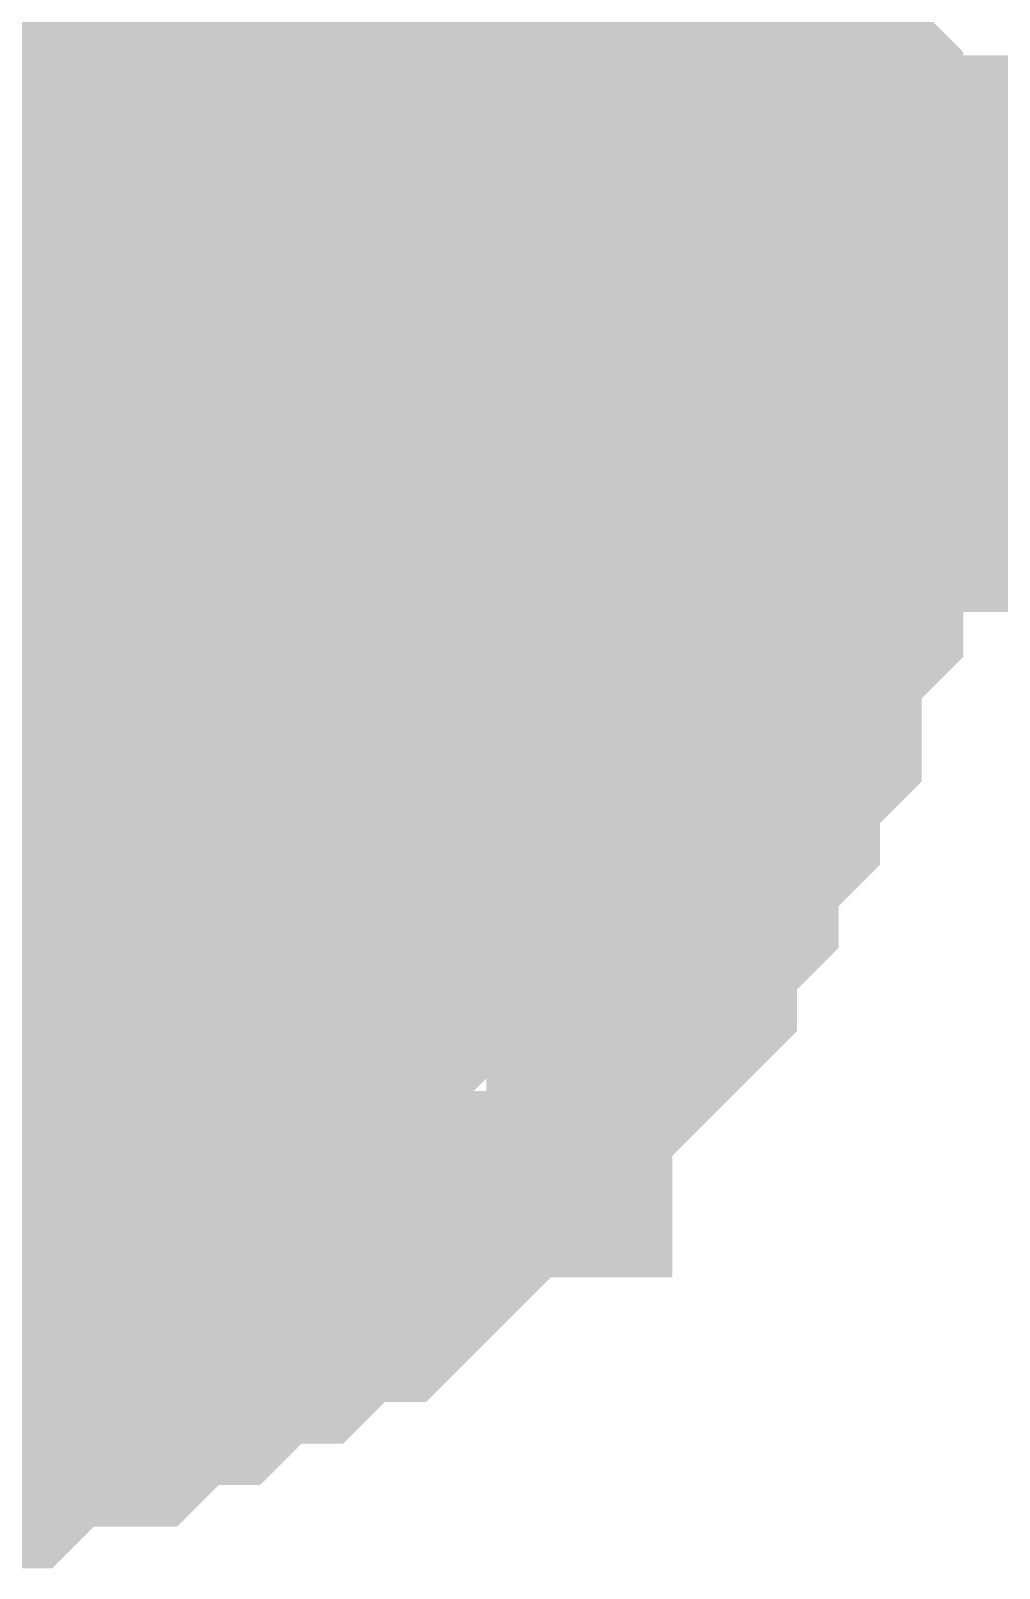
# Model space of a CAD drawing. Header units: inches. Extents: x 0 to 594, y 0 to 420.
# Drawn here: x 470.166 to 470.688, y 201.832 to 202.66 of the extents above; entities that cross this region are included whole.
import ezdxf

# ---------------------------------------------------------------- set-up
doc = ezdxf.new("R2010")
doc.units = ezdxf.units.IN
doc.layers.add('Sheet', color=255, linetype='Continuous')

msp = doc.modelspace()

# ---------------------------------------------------------------- linework, layer by layer
at = {"layer": 'Sheet'}
msp.add_lwpolyline([(469.74602, 202.50001, 0.508, 0.508, 1), (470.25402, 202.50001, 0.508, 0.508, 1)], format="xyseb", close=True, dxfattribs=at)
for points in [[(470.40679, 202.81037, 0.29972, 0.29972, 0), (470.42919, 202.78797, 0.29972, 0.29972, 0), (470.42919, 202.76557, 0.29972, 0.29972, 0), (470.45158, 202.74317, 0.29972, 0.29972, 0), (470.45158, 202.72078, 0.29972, 0.29972, 0), (470.47398, 202.69838, 0.29972, 0.29972, 0), (470.47398, 202.69838, 0.29972, 0.29972, 0), (470.49638, 202.67598, 0.29972, 0.29972, 0), (470.49638, 202.63119, 0.29972, 0.29972, 0), (470.49638, 202.60879, 0.29972, 0.29972, 0), (470.51878, 202.58639, 0.29972, 0.29972, 0), (470.51878, 202.56399, 0.29972, 0.29972, 0), (470.51878, 202.5416, 0.29972, 0.29972, 0), (470.51878, 202.5192, 0.29972, 0.29972, 0), (470.51878, 202.4968, 0.29972, 0.29972, 0)], [(470.40679, 202.81037, 0.29972, 0.29972, 0), (470.42919, 202.78797, 0.29972, 0.29972, 0), (470.42919, 202.76557, 0.29972, 0.29972, 0), (470.45158, 202.74317, 0.29972, 0.29972, 0), (470.45158, 202.72078, 0.29972, 0.29972, 0), (470.47398, 202.69838, 0.29972, 0.29972, 0), (470.47398, 202.69838, 0.29972, 0.29972, 0), (470.49638, 202.67598, 0.29972, 0.29972, 0), (470.49638, 202.63119, 0.29972, 0.29972, 0), (470.49638, 202.60879, 0.29972, 0.29972, 0), (470.51878, 202.58639, 0.29972, 0.29972, 0), (470.51878, 202.56399, 0.29972, 0.29972, 0), (470.51878, 202.5416, 0.29972, 0.29972, 0), (470.51878, 202.5192, 0.29972, 0.29972, 0), (470.51878, 202.4968, 0.29972, 0.29972, 0)], [(470.40679, 202.81037, 0.29972, 0.29972, 0), (470.42919, 202.78797, 0.29972, 0.29972, 0), (470.42919, 202.76557, 0.29972, 0.29972, 0), (470.45158, 202.74317, 0.29972, 0.29972, 0), (470.45158, 202.72078, 0.29972, 0.29972, 0), (470.47398, 202.69838, 0.29972, 0.29972, 0), (470.47398, 202.69838, 0.29972, 0.29972, 0), (470.49638, 202.67598, 0.29972, 0.29972, 0), (470.49638, 202.63119, 0.29972, 0.29972, 0), (470.49638, 202.60879, 0.29972, 0.29972, 0), (470.51878, 202.58639, 0.29972, 0.29972, 0), (470.51878, 202.56399, 0.29972, 0.29972, 0), (470.51878, 202.5416, 0.29972, 0.29972, 0), (470.51878, 202.5192, 0.29972, 0.29972, 0), (470.51878, 202.4968, 0.29972, 0.29972, 0)], [(470.40679, 202.81037, 0.29972, 0.29972, 0), (470.42919, 202.78797, 0.29972, 0.29972, 0), (470.42919, 202.76557, 0.29972, 0.29972, 0), (470.45158, 202.74317, 0.29972, 0.29972, 0), (470.45158, 202.72078, 0.29972, 0.29972, 0), (470.47398, 202.69838, 0.29972, 0.29972, 0), (470.47398, 202.69838, 0.29972, 0.29972, 0), (470.49638, 202.67598, 0.29972, 0.29972, 0), (470.49638, 202.63119, 0.29972, 0.29972, 0), (470.49638, 202.60879, 0.29972, 0.29972, 0), (470.51878, 202.58639, 0.29972, 0.29972, 0), (470.51878, 202.56399, 0.29972, 0.29972, 0), (470.51878, 202.5416, 0.29972, 0.29972, 0), (470.51878, 202.5192, 0.29972, 0.29972, 0), (470.51878, 202.4968, 0.29972, 0.29972, 0)], [(470.40679, 202.81037, 0.29972, 0.29972, 0), (470.42919, 202.78797, 0.29972, 0.29972, 0), (470.42919, 202.76557, 0.29972, 0.29972, 0), (470.45158, 202.74317, 0.29972, 0.29972, 0), (470.45158, 202.72078, 0.29972, 0.29972, 0), (470.47398, 202.69838, 0.29972, 0.29972, 0), (470.47398, 202.69838, 0.29972, 0.29972, 0), (470.49638, 202.67598, 0.29972, 0.29972, 0), (470.49638, 202.63119, 0.29972, 0.29972, 0), (470.49638, 202.60879, 0.29972, 0.29972, 0), (470.51878, 202.58639, 0.29972, 0.29972, 0), (470.51878, 202.56399, 0.29972, 0.29972, 0), (470.51878, 202.5416, 0.29972, 0.29972, 0), (470.51878, 202.5192, 0.29972, 0.29972, 0), (470.51878, 202.4968, 0.29972, 0.29972, 0)], [(470.45158, 202.72078, 0.09906, 0.09906, 0), (470.47398, 202.69838, 0.09906, 0.09906, 0), (470.47398, 202.69838, 0.09906, 0.09906, 0), (470.49638, 202.67598, 0.09906, 0.09906, 0), (470.49638, 202.63119, 0.09906, 0.09906, 0), (470.49638, 202.60879, 0.09906, 0.09906, 0), (470.51878, 202.58639, 0.09906, 0.09906, 0), (470.51878, 202.56399, 0.09906, 0.09906, 0), (470.51878, 202.5416, 0.09906, 0.09906, 0), (470.51878, 202.5192, 0.09906, 0.09906, 0), (470.51878, 202.4968, 0.09906, 0.09906, 0)], [(470.45158, 202.72078, 0.09906, 0.09906, 0), (470.47398, 202.69838, 0.09906, 0.09906, 0), (470.47398, 202.69838, 0.09906, 0.09906, 0), (470.49638, 202.67598, 0.09906, 0.09906, 0), (470.49638, 202.63119, 0.09906, 0.09906, 0), (470.49638, 202.60879, 0.09906, 0.09906, 0), (470.51878, 202.58639, 0.09906, 0.09906, 0), (470.51878, 202.56399, 0.09906, 0.09906, 0), (470.51878, 202.5416, 0.09906, 0.09906, 0), (470.51878, 202.5192, 0.09906, 0.09906, 0), (470.51878, 202.4968, 0.09906, 0.09906, 0)], [(470.45158, 202.72078, 0.09906, 0.09906, 0), (470.47398, 202.69838, 0.09906, 0.09906, 0), (470.47398, 202.69838, 0.09906, 0.09906, 0), (470.49638, 202.67598, 0.09906, 0.09906, 0), (470.49638, 202.63119, 0.09906, 0.09906, 0), (470.49638, 202.60879, 0.09906, 0.09906, 0), (470.51878, 202.58639, 0.09906, 0.09906, 0), (470.51878, 202.56399, 0.09906, 0.09906, 0), (470.51878, 202.5416, 0.09906, 0.09906, 0), (470.51878, 202.5192, 0.09906, 0.09906, 0), (470.51878, 202.4968, 0.09906, 0.09906, 0)], [(470.45158, 202.72078, 0.09906, 0.09906, 0), (470.47398, 202.69838, 0.09906, 0.09906, 0), (470.47398, 202.69838, 0.09906, 0.09906, 0), (470.49638, 202.67598, 0.09906, 0.09906, 0), (470.49638, 202.63119, 0.09906, 0.09906, 0), (470.49638, 202.60879, 0.09906, 0.09906, 0), (470.51878, 202.58639, 0.09906, 0.09906, 0), (470.51878, 202.56399, 0.09906, 0.09906, 0), (470.51878, 202.5416, 0.09906, 0.09906, 0), (470.51878, 202.5192, 0.09906, 0.09906, 0), (470.51878, 202.4968, 0.09906, 0.09906, 0)], [(470.45158, 202.72078, 0.09906, 0.09906, 0), (470.47398, 202.69838, 0.09906, 0.09906, 0), (470.47398, 202.69838, 0.09906, 0.09906, 0), (470.49638, 202.67598, 0.09906, 0.09906, 0), (470.49638, 202.63119, 0.09906, 0.09906, 0), (470.49638, 202.60879, 0.09906, 0.09906, 0), (470.51878, 202.58639, 0.09906, 0.09906, 0), (470.51878, 202.56399, 0.09906, 0.09906, 0), (470.51878, 202.5416, 0.09906, 0.09906, 0), (470.51878, 202.5192, 0.09906, 0.09906, 0), (470.51878, 202.4968, 0.09906, 0.09906, 0)], [(465.00882, 202.4968, 0.29972, 0.29972, 0), (470.00362, 202.4968, 0.29972, 0.29972, 0), (482.50181, 202.4968, 0.29972, 0.29972, 0), (490.0052, 202.4968, 0.29972, 0.29972, 0)], [(470.51878, 202.4968, 0.29972, 0.29972, 0), (470.51878, 202.4744, 0.29972, 0.29972, 0), (470.51878, 202.45201, 0.29972, 0.29972, 0), (470.51878, 202.40721, 0.29972, 0.29972, 0), (470.51878, 202.38481, 0.29972, 0.29972, 0), (470.49638, 202.36242, 0.29972, 0.29972, 0), (470.49638, 202.34002, 0.29972, 0.29972, 0), (470.49638, 202.31762, 0.29972, 0.29972, 0), (470.47398, 202.29522, 0.29972, 0.29972, 0), (470.47398, 202.27282, 0.29972, 0.29972, 0), (470.45158, 202.25043, 0.29972, 0.29972, 0), (470.45158, 202.22803, 0.29972, 0.29972, 0), (470.42919, 202.20563, 0.29972, 0.29972, 0), (470.42919, 202.18323, 0.29972, 0.29972, 0), (470.40679, 202.16084, 0.29972, 0.29972, 0), (470.38439, 202.13844, 0.29972, 0.29972, 0), (470.36199, 202.13844, 0.29972, 0.29972, 0), (470.36199, 202.11604, 0.29972, 0.29972, 0), (470.33959, 202.09364, 0.29972, 0.29972, 0), (470.3172, 202.07125, 0.29972, 0.29972, 0), (470.2948, 202.07125, 0.29972, 0.29972, 0), (470.2724, 202.04885, 0.29972, 0.29972, 0), (470.25, 202.04885, 0.29972, 0.29972, 0), (470.2276, 202.02645, 0.29972, 0.29972, 0), (470.2052, 202.02645, 0.29972, 0.29972, 0), (470.18281, 202.00405, 0.29972, 0.29972, 0), (470.16041, 202.00405, 0.29972, 0.29972, 0), (470.13801, 202.00405, 0.29972, 0.29972, 0), (470.11561, 201.98166, 0.29972, 0.29972, 0), (470.09321, 201.98166, 0.29972, 0.29972, 0), (470.04842, 201.98166, 0.29972, 0.29972, 0), (470.02602, 201.98166, 0.29972, 0.29972, 0), (470.00362, 201.98166, 0.29972, 0.29972, 0)], [(470.51878, 202.4968, 0.29972, 0.29972, 0), (470.51878, 202.4744, 0.29972, 0.29972, 0), (470.51878, 202.45201, 0.29972, 0.29972, 0), (470.51878, 202.40721, 0.29972, 0.29972, 0), (470.51878, 202.38481, 0.29972, 0.29972, 0), (470.49638, 202.36242, 0.29972, 0.29972, 0), (470.49638, 202.34002, 0.29972, 0.29972, 0), (470.49638, 202.31762, 0.29972, 0.29972, 0), (470.47398, 202.29522, 0.29972, 0.29972, 0), (470.47398, 202.27282, 0.29972, 0.29972, 0), (470.45158, 202.25043, 0.29972, 0.29972, 0), (470.45158, 202.22803, 0.29972, 0.29972, 0), (470.42919, 202.20563, 0.29972, 0.29972, 0), (470.42919, 202.18323, 0.29972, 0.29972, 0), (470.40679, 202.16084, 0.29972, 0.29972, 0), (470.38439, 202.13844, 0.29972, 0.29972, 0), (470.36199, 202.13844, 0.29972, 0.29972, 0), (470.36199, 202.11604, 0.29972, 0.29972, 0), (470.33959, 202.09364, 0.29972, 0.29972, 0), (470.3172, 202.07125, 0.29972, 0.29972, 0), (470.2948, 202.07125, 0.29972, 0.29972, 0), (470.2724, 202.04885, 0.29972, 0.29972, 0), (470.25, 202.04885, 0.29972, 0.29972, 0), (470.2276, 202.02645, 0.29972, 0.29972, 0), (470.2052, 202.02645, 0.29972, 0.29972, 0), (470.18281, 202.00405, 0.29972, 0.29972, 0), (470.16041, 202.00405, 0.29972, 0.29972, 0), (470.13801, 202.00405, 0.29972, 0.29972, 0), (470.11561, 201.98166, 0.29972, 0.29972, 0), (470.09321, 201.98166, 0.29972, 0.29972, 0), (470.04842, 201.98166, 0.29972, 0.29972, 0), (470.02602, 201.98166, 0.29972, 0.29972, 0), (470.00362, 201.98166, 0.29972, 0.29972, 0)], [(470.51878, 202.4968, 0.29972, 0.29972, 0), (470.51878, 202.4744, 0.29972, 0.29972, 0), (470.51878, 202.45201, 0.29972, 0.29972, 0), (470.51878, 202.40721, 0.29972, 0.29972, 0), (470.51878, 202.38481, 0.29972, 0.29972, 0), (470.49638, 202.36242, 0.29972, 0.29972, 0), (470.49638, 202.34002, 0.29972, 0.29972, 0), (470.49638, 202.31762, 0.29972, 0.29972, 0), (470.47398, 202.29522, 0.29972, 0.29972, 0), (470.47398, 202.27282, 0.29972, 0.29972, 0), (470.45158, 202.25043, 0.29972, 0.29972, 0), (470.45158, 202.22803, 0.29972, 0.29972, 0), (470.42919, 202.20563, 0.29972, 0.29972, 0), (470.42919, 202.18323, 0.29972, 0.29972, 0), (470.40679, 202.16084, 0.29972, 0.29972, 0), (470.38439, 202.13844, 0.29972, 0.29972, 0), (470.36199, 202.13844, 0.29972, 0.29972, 0), (470.36199, 202.11604, 0.29972, 0.29972, 0), (470.33959, 202.09364, 0.29972, 0.29972, 0), (470.3172, 202.07125, 0.29972, 0.29972, 0), (470.2948, 202.07125, 0.29972, 0.29972, 0), (470.2724, 202.04885, 0.29972, 0.29972, 0), (470.25, 202.04885, 0.29972, 0.29972, 0), (470.2276, 202.02645, 0.29972, 0.29972, 0), (470.2052, 202.02645, 0.29972, 0.29972, 0), (470.18281, 202.00405, 0.29972, 0.29972, 0), (470.16041, 202.00405, 0.29972, 0.29972, 0), (470.13801, 202.00405, 0.29972, 0.29972, 0), (470.11561, 201.98166, 0.29972, 0.29972, 0), (470.09321, 201.98166, 0.29972, 0.29972, 0), (470.04842, 201.98166, 0.29972, 0.29972, 0), (470.02602, 201.98166, 0.29972, 0.29972, 0), (470.00362, 201.98166, 0.29972, 0.29972, 0)], [(470.51878, 202.4968, 0.29972, 0.29972, 0), (470.51878, 202.4744, 0.29972, 0.29972, 0), (470.51878, 202.45201, 0.29972, 0.29972, 0), (470.51878, 202.40721, 0.29972, 0.29972, 0), (470.51878, 202.38481, 0.29972, 0.29972, 0), (470.49638, 202.36242, 0.29972, 0.29972, 0), (470.49638, 202.34002, 0.29972, 0.29972, 0), (470.49638, 202.31762, 0.29972, 0.29972, 0), (470.47398, 202.29522, 0.29972, 0.29972, 0), (470.47398, 202.27282, 0.29972, 0.29972, 0), (470.45158, 202.25043, 0.29972, 0.29972, 0), (470.45158, 202.22803, 0.29972, 0.29972, 0), (470.42919, 202.20563, 0.29972, 0.29972, 0), (470.42919, 202.18323, 0.29972, 0.29972, 0), (470.40679, 202.16084, 0.29972, 0.29972, 0), (470.38439, 202.13844, 0.29972, 0.29972, 0), (470.36199, 202.13844, 0.29972, 0.29972, 0), (470.36199, 202.11604, 0.29972, 0.29972, 0), (470.33959, 202.09364, 0.29972, 0.29972, 0), (470.3172, 202.07125, 0.29972, 0.29972, 0), (470.2948, 202.07125, 0.29972, 0.29972, 0), (470.2724, 202.04885, 0.29972, 0.29972, 0), (470.25, 202.04885, 0.29972, 0.29972, 0), (470.2276, 202.02645, 0.29972, 0.29972, 0), (470.2052, 202.02645, 0.29972, 0.29972, 0), (470.18281, 202.00405, 0.29972, 0.29972, 0), (470.16041, 202.00405, 0.29972, 0.29972, 0), (470.13801, 202.00405, 0.29972, 0.29972, 0), (470.11561, 201.98166, 0.29972, 0.29972, 0), (470.09321, 201.98166, 0.29972, 0.29972, 0), (470.04842, 201.98166, 0.29972, 0.29972, 0), (470.02602, 201.98166, 0.29972, 0.29972, 0), (470.00362, 201.98166, 0.29972, 0.29972, 0)], [(470.51878, 202.4968, 0.29972, 0.29972, 0), (470.51878, 202.4744, 0.29972, 0.29972, 0), (470.51878, 202.45201, 0.29972, 0.29972, 0), (470.51878, 202.40721, 0.29972, 0.29972, 0), (470.51878, 202.38481, 0.29972, 0.29972, 0), (470.49638, 202.36242, 0.29972, 0.29972, 0), (470.49638, 202.34002, 0.29972, 0.29972, 0), (470.49638, 202.31762, 0.29972, 0.29972, 0), (470.47398, 202.29522, 0.29972, 0.29972, 0), (470.47398, 202.27282, 0.29972, 0.29972, 0), (470.45158, 202.25043, 0.29972, 0.29972, 0), (470.45158, 202.22803, 0.29972, 0.29972, 0), (470.42919, 202.20563, 0.29972, 0.29972, 0), (470.42919, 202.18323, 0.29972, 0.29972, 0), (470.40679, 202.16084, 0.29972, 0.29972, 0), (470.38439, 202.13844, 0.29972, 0.29972, 0), (470.36199, 202.13844, 0.29972, 0.29972, 0), (470.36199, 202.11604, 0.29972, 0.29972, 0), (470.33959, 202.09364, 0.29972, 0.29972, 0), (470.3172, 202.07125, 0.29972, 0.29972, 0), (470.2948, 202.07125, 0.29972, 0.29972, 0), (470.2724, 202.04885, 0.29972, 0.29972, 0), (470.25, 202.04885, 0.29972, 0.29972, 0), (470.2276, 202.02645, 0.29972, 0.29972, 0), (470.2052, 202.02645, 0.29972, 0.29972, 0), (470.18281, 202.00405, 0.29972, 0.29972, 0), (470.16041, 202.00405, 0.29972, 0.29972, 0), (470.13801, 202.00405, 0.29972, 0.29972, 0), (470.11561, 201.98166, 0.29972, 0.29972, 0), (470.09321, 201.98166, 0.29972, 0.29972, 0), (470.04842, 201.98166, 0.29972, 0.29972, 0), (470.02602, 201.98166, 0.29972, 0.29972, 0), (470.00362, 201.98166, 0.29972, 0.29972, 0)], [(470.51878, 202.4968, 0.29972, 0.29972, 0), (470.51878, 202.4968, 0.29972, 0.29972, 0), (470.51878, 202.4968, 0.29972, 0.29972, 0), (470.51878, 202.4968, 0.29972, 0.29972, 0), (470.51878, 202.4968, 0.29972, 0.29972, 0), (470.51878, 202.4968, 0.29972, 0.29972, 0), (470.51878, 202.4968, 0.29972, 0.29972, 0), (470.51878, 202.4968, 0.29972, 0.29972, 0), (470.51878, 202.4968, 0.29972, 0.29972, 0), (470.51878, 202.4968, 0.29972, 0.29972, 0), (470.51878, 202.4968, 0.29972, 0.29972, 0), (470.51878, 202.4968, 0.29972, 0.29972, 0), (470.51878, 202.4968, 0.29972, 0.29972, 0), (470.51878, 202.4968, 0.29972, 0.29972, 0), (470.51878, 202.4968, 0.29972, 0.29972, 0), (470.51878, 202.4968, 0.29972, 0.29972, 0), (470.51878, 202.4968, 0.29972, 0.29972, 0), (470.51878, 202.4968, 0.29972, 0.29972, 0), (470.51878, 202.4968, 0.29972, 0.29972, 0), (470.51878, 202.4968, 0.29972, 0.29972, 0), (470.51878, 202.4968, 0.29972, 0.29972, 0), (470.51878, 202.4968, 0.29972, 0.29972, 0), (470.51878, 202.4968, 0.29972, 0.29972, 0), (470.51878, 202.4968, 0.29972, 0.29972, 0), (470.51878, 202.4968, 0.29972, 0.29972, 0), (470.51878, 202.4968, 0.29972, 0.29972, 0), (470.51878, 202.4968, 0.29972, 0.29972, 0), (470.51878, 202.4968, 0.29972, 0.29972, 0), (470.51878, 202.4968, 0.29972, 0.29972, 0), (470.51878, 202.4968, 0.29972, 0.29972, 0), (470.51878, 202.4968, 0.29972, 0.29972, 0), (470.51878, 202.4968, 0.29972, 0.29972, 0), (470.51878, 202.4968, 0.29972, 0.29972, 0)], [(470.51878, 202.4968, 0.29972, 0.29972, 0), (470.51878, 202.4968, 0.29972, 0.29972, 0)], [(470.51878, 202.4968, 0.29972, 0.29972, 0), (470.51878, 202.4968, 0.29972, 0.29972, 0), (470.51878, 202.4968, 0.29972, 0.29972, 0), (470.51878, 202.4968, 0.29972, 0.29972, 0), (470.51878, 202.4968, 0.29972, 0.29972, 0), (470.51878, 202.4968, 0.29972, 0.29972, 0), (470.51878, 202.4968, 0.29972, 0.29972, 0), (470.51878, 202.4968, 0.29972, 0.29972, 0), (470.51878, 202.4968, 0.29972, 0.29972, 0), (470.51878, 202.4968, 0.29972, 0.29972, 0), (470.51878, 202.4968, 0.29972, 0.29972, 0), (470.51878, 202.4968, 0.29972, 0.29972, 0), (470.51878, 202.4968, 0.29972, 0.29972, 0), (470.51878, 202.4968, 0.29972, 0.29972, 0), (470.51878, 202.4968, 0.29972, 0.29972, 0), (470.51878, 202.4968, 0.29972, 0.29972, 0), (470.51878, 202.4968, 0.29972, 0.29972, 0), (470.51878, 202.4968, 0.29972, 0.29972, 0), (470.51878, 202.4968, 0.29972, 0.29972, 0), (470.51878, 202.4968, 0.29972, 0.29972, 0), (470.51878, 202.4968, 0.29972, 0.29972, 0), (470.51878, 202.4968, 0.29972, 0.29972, 0), (470.51878, 202.4968, 0.29972, 0.29972, 0), (470.51878, 202.4968, 0.29972, 0.29972, 0), (470.51878, 202.4968, 0.29972, 0.29972, 0), (470.51878, 202.4968, 0.29972, 0.29972, 0), (470.51878, 202.4968, 0.29972, 0.29972, 0), (470.51878, 202.4968, 0.29972, 0.29972, 0), (470.51878, 202.4968, 0.29972, 0.29972, 0), (470.51878, 202.4968, 0.29972, 0.29972, 0), (470.51878, 202.4968, 0.29972, 0.29972, 0), (470.51878, 202.4968, 0.29972, 0.29972, 0), (470.51878, 202.4968, 0.29972, 0.29972, 0)], [(470.51878, 202.4968, 0.29972, 0.29972, 0), (470.51878, 202.4968, 0.29972, 0.29972, 0)], [(470.51878, 202.4968, 0.29972, 0.29972, 0), (470.51878, 202.4968, 0.29972, 0.29972, 0), (470.51878, 202.4968, 0.29972, 0.29972, 0), (470.51878, 202.4968, 0.29972, 0.29972, 0), (470.51878, 202.4968, 0.29972, 0.29972, 0), (470.51878, 202.4968, 0.29972, 0.29972, 0), (470.51878, 202.4968, 0.29972, 0.29972, 0), (470.51878, 202.4968, 0.29972, 0.29972, 0), (470.51878, 202.4968, 0.29972, 0.29972, 0), (470.51878, 202.4968, 0.29972, 0.29972, 0), (470.51878, 202.4968, 0.29972, 0.29972, 0), (470.51878, 202.4968, 0.29972, 0.29972, 0), (470.51878, 202.4968, 0.29972, 0.29972, 0), (470.51878, 202.4968, 0.29972, 0.29972, 0), (470.51878, 202.4968, 0.29972, 0.29972, 0), (470.51878, 202.4968, 0.29972, 0.29972, 0), (470.51878, 202.4968, 0.29972, 0.29972, 0), (470.51878, 202.4968, 0.29972, 0.29972, 0), (470.51878, 202.4968, 0.29972, 0.29972, 0), (470.51878, 202.4968, 0.29972, 0.29972, 0), (470.51878, 202.4968, 0.29972, 0.29972, 0), (470.51878, 202.4968, 0.29972, 0.29972, 0), (470.51878, 202.4968, 0.29972, 0.29972, 0), (470.51878, 202.4968, 0.29972, 0.29972, 0), (470.51878, 202.4968, 0.29972, 0.29972, 0), (470.51878, 202.4968, 0.29972, 0.29972, 0), (470.51878, 202.4968, 0.29972, 0.29972, 0), (470.51878, 202.4968, 0.29972, 0.29972, 0), (470.51878, 202.4968, 0.29972, 0.29972, 0), (470.51878, 202.4968, 0.29972, 0.29972, 0), (470.51878, 202.4968, 0.29972, 0.29972, 0), (470.51878, 202.4968, 0.29972, 0.29972, 0), (470.51878, 202.4968, 0.29972, 0.29972, 0)], [(470.51878, 202.4968, 0.29972, 0.29972, 0), (470.51878, 202.4968, 0.29972, 0.29972, 0)], [(470.51878, 202.4968, 0.29972, 0.29972, 0), (470.51878, 202.4968, 0.29972, 0.29972, 0), (470.51878, 202.4968, 0.29972, 0.29972, 0), (470.51878, 202.4968, 0.29972, 0.29972, 0), (470.51878, 202.4968, 0.29972, 0.29972, 0), (470.51878, 202.4968, 0.29972, 0.29972, 0), (470.51878, 202.4968, 0.29972, 0.29972, 0), (470.51878, 202.4968, 0.29972, 0.29972, 0), (470.51878, 202.4968, 0.29972, 0.29972, 0), (470.51878, 202.4968, 0.29972, 0.29972, 0), (470.51878, 202.4968, 0.29972, 0.29972, 0), (470.51878, 202.4968, 0.29972, 0.29972, 0), (470.51878, 202.4968, 0.29972, 0.29972, 0), (470.51878, 202.4968, 0.29972, 0.29972, 0), (470.51878, 202.4968, 0.29972, 0.29972, 0), (470.51878, 202.4968, 0.29972, 0.29972, 0), (470.51878, 202.4968, 0.29972, 0.29972, 0), (470.51878, 202.4968, 0.29972, 0.29972, 0), (470.51878, 202.4968, 0.29972, 0.29972, 0), (470.51878, 202.4968, 0.29972, 0.29972, 0), (470.51878, 202.4968, 0.29972, 0.29972, 0), (470.51878, 202.4968, 0.29972, 0.29972, 0), (470.51878, 202.4968, 0.29972, 0.29972, 0), (470.51878, 202.4968, 0.29972, 0.29972, 0), (470.51878, 202.4968, 0.29972, 0.29972, 0), (470.51878, 202.4968, 0.29972, 0.29972, 0), (470.51878, 202.4968, 0.29972, 0.29972, 0), (470.51878, 202.4968, 0.29972, 0.29972, 0), (470.51878, 202.4968, 0.29972, 0.29972, 0), (470.51878, 202.4968, 0.29972, 0.29972, 0), (470.51878, 202.4968, 0.29972, 0.29972, 0), (470.51878, 202.4968, 0.29972, 0.29972, 0), (470.51878, 202.4968, 0.29972, 0.29972, 0)], [(470.51878, 202.4968, 0.29972, 0.29972, 0), (470.51878, 202.4968, 0.29972, 0.29972, 0)], [(470.51878, 202.4968, 0.29972, 0.29972, 0), (470.51878, 202.4968, 0.29972, 0.29972, 0), (470.51878, 202.4968, 0.29972, 0.29972, 0), (470.51878, 202.4968, 0.29972, 0.29972, 0), (470.51878, 202.4968, 0.29972, 0.29972, 0), (470.51878, 202.4968, 0.29972, 0.29972, 0), (470.51878, 202.4968, 0.29972, 0.29972, 0), (470.51878, 202.4968, 0.29972, 0.29972, 0), (470.51878, 202.4968, 0.29972, 0.29972, 0), (470.51878, 202.4968, 0.29972, 0.29972, 0), (470.51878, 202.4968, 0.29972, 0.29972, 0), (470.51878, 202.4968, 0.29972, 0.29972, 0), (470.51878, 202.4968, 0.29972, 0.29972, 0), (470.51878, 202.4968, 0.29972, 0.29972, 0), (470.51878, 202.4968, 0.29972, 0.29972, 0), (470.51878, 202.4968, 0.29972, 0.29972, 0), (470.51878, 202.4968, 0.29972, 0.29972, 0), (470.51878, 202.4968, 0.29972, 0.29972, 0), (470.51878, 202.4968, 0.29972, 0.29972, 0), (470.51878, 202.4968, 0.29972, 0.29972, 0), (470.51878, 202.4968, 0.29972, 0.29972, 0), (470.51878, 202.4968, 0.29972, 0.29972, 0), (470.51878, 202.4968, 0.29972, 0.29972, 0), (470.51878, 202.4968, 0.29972, 0.29972, 0), (470.51878, 202.4968, 0.29972, 0.29972, 0), (470.51878, 202.4968, 0.29972, 0.29972, 0), (470.51878, 202.4968, 0.29972, 0.29972, 0), (470.51878, 202.4968, 0.29972, 0.29972, 0), (470.51878, 202.4968, 0.29972, 0.29972, 0), (470.51878, 202.4968, 0.29972, 0.29972, 0), (470.51878, 202.4968, 0.29972, 0.29972, 0), (470.51878, 202.4968, 0.29972, 0.29972, 0), (470.51878, 202.4968, 0.29972, 0.29972, 0)], [(470.51878, 202.4968, 0.29972, 0.29972, 0), (470.51878, 202.4968, 0.29972, 0.29972, 0)], [(470.51878, 202.4968, 0.09906, 0.09906, 0), (470.51878, 202.4744, 0.09906, 0.09906, 0), (470.51878, 202.45201, 0.09906, 0.09906, 0), (470.51878, 202.40721, 0.09906, 0.09906, 0), (470.51878, 202.38481, 0.09906, 0.09906, 0), (470.49638, 202.36242, 0.09906, 0.09906, 0), (470.49638, 202.34002, 0.09906, 0.09906, 0), (470.49638, 202.31762, 0.09906, 0.09906, 0), (470.47398, 202.29522, 0.09906, 0.09906, 0), (470.47398, 202.27282, 0.09906, 0.09906, 0), (470.45158, 202.25043, 0.09906, 0.09906, 0), (470.45158, 202.22803, 0.09906, 0.09906, 0), (470.42919, 202.20563, 0.09906, 0.09906, 0), (470.42919, 202.18323, 0.09906, 0.09906, 0), (470.40679, 202.16084, 0.09906, 0.09906, 0), (470.38439, 202.13844, 0.09906, 0.09906, 0), (470.36199, 202.13844, 0.09906, 0.09906, 0), (470.36199, 202.11604, 0.09906, 0.09906, 0), (470.33959, 202.09364, 0.09906, 0.09906, 0), (470.3172, 202.07125, 0.09906, 0.09906, 0), (470.2948, 202.07125, 0.09906, 0.09906, 0), (470.2724, 202.04885, 0.09906, 0.09906, 0), (470.25, 202.04885, 0.09906, 0.09906, 0), (470.2276, 202.02645, 0.09906, 0.09906, 0), (470.2052, 202.02645, 0.09906, 0.09906, 0), (470.18281, 202.00405, 0.09906, 0.09906, 0), (470.16041, 202.00405, 0.09906, 0.09906, 0), (470.13801, 202.00405, 0.09906, 0.09906, 0), (470.11561, 201.98166, 0.09906, 0.09906, 0)], [(470.51878, 202.4968, 0.09906, 0.09906, 0), (470.51878, 202.4744, 0.09906, 0.09906, 0), (470.51878, 202.45201, 0.09906, 0.09906, 0), (470.51878, 202.40721, 0.09906, 0.09906, 0), (470.51878, 202.38481, 0.09906, 0.09906, 0), (470.49638, 202.36242, 0.09906, 0.09906, 0), (470.49638, 202.34002, 0.09906, 0.09906, 0), (470.49638, 202.31762, 0.09906, 0.09906, 0), (470.47398, 202.29522, 0.09906, 0.09906, 0), (470.47398, 202.27282, 0.09906, 0.09906, 0), (470.45158, 202.25043, 0.09906, 0.09906, 0), (470.45158, 202.22803, 0.09906, 0.09906, 0), (470.42919, 202.20563, 0.09906, 0.09906, 0), (470.42919, 202.18323, 0.09906, 0.09906, 0), (470.40679, 202.16084, 0.09906, 0.09906, 0), (470.38439, 202.13844, 0.09906, 0.09906, 0), (470.36199, 202.13844, 0.09906, 0.09906, 0), (470.36199, 202.11604, 0.09906, 0.09906, 0), (470.33959, 202.09364, 0.09906, 0.09906, 0), (470.3172, 202.07125, 0.09906, 0.09906, 0), (470.2948, 202.07125, 0.09906, 0.09906, 0), (470.2724, 202.04885, 0.09906, 0.09906, 0), (470.25, 202.04885, 0.09906, 0.09906, 0), (470.2276, 202.02645, 0.09906, 0.09906, 0), (470.2052, 202.02645, 0.09906, 0.09906, 0), (470.18281, 202.00405, 0.09906, 0.09906, 0), (470.16041, 202.00405, 0.09906, 0.09906, 0), (470.13801, 202.00405, 0.09906, 0.09906, 0), (470.11561, 201.98166, 0.09906, 0.09906, 0)], [(470.51878, 202.4968, 0.09906, 0.09906, 0), (470.51878, 202.4744, 0.09906, 0.09906, 0), (470.51878, 202.45201, 0.09906, 0.09906, 0), (470.51878, 202.40721, 0.09906, 0.09906, 0), (470.51878, 202.38481, 0.09906, 0.09906, 0), (470.49638, 202.36242, 0.09906, 0.09906, 0), (470.49638, 202.34002, 0.09906, 0.09906, 0), (470.49638, 202.31762, 0.09906, 0.09906, 0), (470.47398, 202.29522, 0.09906, 0.09906, 0), (470.47398, 202.27282, 0.09906, 0.09906, 0), (470.45158, 202.25043, 0.09906, 0.09906, 0), (470.45158, 202.22803, 0.09906, 0.09906, 0), (470.42919, 202.20563, 0.09906, 0.09906, 0), (470.42919, 202.18323, 0.09906, 0.09906, 0), (470.40679, 202.16084, 0.09906, 0.09906, 0), (470.38439, 202.13844, 0.09906, 0.09906, 0), (470.36199, 202.13844, 0.09906, 0.09906, 0), (470.36199, 202.11604, 0.09906, 0.09906, 0), (470.33959, 202.09364, 0.09906, 0.09906, 0), (470.3172, 202.07125, 0.09906, 0.09906, 0), (470.2948, 202.07125, 0.09906, 0.09906, 0), (470.2724, 202.04885, 0.09906, 0.09906, 0), (470.25, 202.04885, 0.09906, 0.09906, 0), (470.2276, 202.02645, 0.09906, 0.09906, 0), (470.2052, 202.02645, 0.09906, 0.09906, 0), (470.18281, 202.00405, 0.09906, 0.09906, 0), (470.16041, 202.00405, 0.09906, 0.09906, 0), (470.13801, 202.00405, 0.09906, 0.09906, 0), (470.11561, 201.98166, 0.09906, 0.09906, 0)], [(470.51878, 202.4968, 0.09906, 0.09906, 0), (470.51878, 202.4744, 0.09906, 0.09906, 0), (470.51878, 202.45201, 0.09906, 0.09906, 0), (470.51878, 202.40721, 0.09906, 0.09906, 0), (470.51878, 202.38481, 0.09906, 0.09906, 0), (470.49638, 202.36242, 0.09906, 0.09906, 0), (470.49638, 202.34002, 0.09906, 0.09906, 0), (470.49638, 202.31762, 0.09906, 0.09906, 0), (470.47398, 202.29522, 0.09906, 0.09906, 0), (470.47398, 202.27282, 0.09906, 0.09906, 0), (470.45158, 202.25043, 0.09906, 0.09906, 0), (470.45158, 202.22803, 0.09906, 0.09906, 0), (470.42919, 202.20563, 0.09906, 0.09906, 0), (470.42919, 202.18323, 0.09906, 0.09906, 0), (470.40679, 202.16084, 0.09906, 0.09906, 0), (470.38439, 202.13844, 0.09906, 0.09906, 0), (470.36199, 202.13844, 0.09906, 0.09906, 0), (470.36199, 202.11604, 0.09906, 0.09906, 0), (470.33959, 202.09364, 0.09906, 0.09906, 0), (470.3172, 202.07125, 0.09906, 0.09906, 0), (470.2948, 202.07125, 0.09906, 0.09906, 0), (470.2724, 202.04885, 0.09906, 0.09906, 0), (470.25, 202.04885, 0.09906, 0.09906, 0), (470.2276, 202.02645, 0.09906, 0.09906, 0), (470.2052, 202.02645, 0.09906, 0.09906, 0), (470.18281, 202.00405, 0.09906, 0.09906, 0), (470.16041, 202.00405, 0.09906, 0.09906, 0), (470.13801, 202.00405, 0.09906, 0.09906, 0), (470.11561, 201.98166, 0.09906, 0.09906, 0)], [(470.51878, 202.4968, 0.09906, 0.09906, 0), (470.51878, 202.4744, 0.09906, 0.09906, 0), (470.51878, 202.45201, 0.09906, 0.09906, 0), (470.51878, 202.40721, 0.09906, 0.09906, 0), (470.51878, 202.38481, 0.09906, 0.09906, 0), (470.49638, 202.36242, 0.09906, 0.09906, 0), (470.49638, 202.34002, 0.09906, 0.09906, 0), (470.49638, 202.31762, 0.09906, 0.09906, 0), (470.47398, 202.29522, 0.09906, 0.09906, 0), (470.47398, 202.27282, 0.09906, 0.09906, 0), (470.45158, 202.25043, 0.09906, 0.09906, 0), (470.45158, 202.22803, 0.09906, 0.09906, 0), (470.42919, 202.20563, 0.09906, 0.09906, 0), (470.42919, 202.18323, 0.09906, 0.09906, 0), (470.40679, 202.16084, 0.09906, 0.09906, 0), (470.38439, 202.13844, 0.09906, 0.09906, 0), (470.36199, 202.13844, 0.09906, 0.09906, 0), (470.36199, 202.11604, 0.09906, 0.09906, 0), (470.33959, 202.09364, 0.09906, 0.09906, 0), (470.3172, 202.07125, 0.09906, 0.09906, 0), (470.2948, 202.07125, 0.09906, 0.09906, 0), (470.2724, 202.04885, 0.09906, 0.09906, 0), (470.25, 202.04885, 0.09906, 0.09906, 0), (470.2276, 202.02645, 0.09906, 0.09906, 0), (470.2052, 202.02645, 0.09906, 0.09906, 0), (470.18281, 202.00405, 0.09906, 0.09906, 0), (470.16041, 202.00405, 0.09906, 0.09906, 0), (470.13801, 202.00405, 0.09906, 0.09906, 0), (470.11561, 201.98166, 0.09906, 0.09906, 0)], [(470.51878, 202.4968, 0.09906, 0.09906, 0), (470.51878, 202.4968, 0.09906, 0.09906, 0), (470.51878, 202.4968, 0.09906, 0.09906, 0), (470.51878, 202.4968, 0.09906, 0.09906, 0), (470.51878, 202.4968, 0.09906, 0.09906, 0), (470.51878, 202.4968, 0.09906, 0.09906, 0), (470.51878, 202.4968, 0.09906, 0.09906, 0), (470.51878, 202.4968, 0.09906, 0.09906, 0), (470.51878, 202.4968, 0.09906, 0.09906, 0), (470.51878, 202.4968, 0.09906, 0.09906, 0), (470.51878, 202.4968, 0.09906, 0.09906, 0), (470.51878, 202.4968, 0.09906, 0.09906, 0), (470.51878, 202.4968, 0.09906, 0.09906, 0), (470.51878, 202.4968, 0.09906, 0.09906, 0), (470.51878, 202.4968, 0.09906, 0.09906, 0), (470.51878, 202.4968, 0.09906, 0.09906, 0), (470.51878, 202.4968, 0.09906, 0.09906, 0), (470.51878, 202.4968, 0.09906, 0.09906, 0), (470.51878, 202.4968, 0.09906, 0.09906, 0), (470.51878, 202.4968, 0.09906, 0.09906, 0), (470.51878, 202.4968, 0.09906, 0.09906, 0), (470.51878, 202.4968, 0.09906, 0.09906, 0), (470.51878, 202.4968, 0.09906, 0.09906, 0), (470.51878, 202.4968, 0.09906, 0.09906, 0), (470.51878, 202.4968, 0.09906, 0.09906, 0), (470.51878, 202.4968, 0.09906, 0.09906, 0), (470.51878, 202.4968, 0.09906, 0.09906, 0), (470.51878, 202.4968, 0.09906, 0.09906, 0), (470.51878, 202.4968, 0.09906, 0.09906, 0), (470.51878, 202.4968, 0.09906, 0.09906, 0), (470.51878, 202.4968, 0.09906, 0.09906, 0), (470.51878, 202.4968, 0.09906, 0.09906, 0), (470.51878, 202.4968, 0.09906, 0.09906, 0)], [(470.51878, 202.4968, 0.09906, 0.09906, 0), (470.51878, 202.4968, 0.09906, 0.09906, 0)], [(470.51878, 202.4968, 0.09906, 0.09906, 0), (470.51878, 202.4968, 0.09906, 0.09906, 0), (470.51878, 202.4968, 0.09906, 0.09906, 0), (470.51878, 202.4968, 0.09906, 0.09906, 0), (470.51878, 202.4968, 0.09906, 0.09906, 0), (470.51878, 202.4968, 0.09906, 0.09906, 0), (470.51878, 202.4968, 0.09906, 0.09906, 0), (470.51878, 202.4968, 0.09906, 0.09906, 0), (470.51878, 202.4968, 0.09906, 0.09906, 0), (470.51878, 202.4968, 0.09906, 0.09906, 0), (470.51878, 202.4968, 0.09906, 0.09906, 0), (470.51878, 202.4968, 0.09906, 0.09906, 0), (470.51878, 202.4968, 0.09906, 0.09906, 0), (470.51878, 202.4968, 0.09906, 0.09906, 0), (470.51878, 202.4968, 0.09906, 0.09906, 0), (470.51878, 202.4968, 0.09906, 0.09906, 0), (470.51878, 202.4968, 0.09906, 0.09906, 0), (470.51878, 202.4968, 0.09906, 0.09906, 0), (470.51878, 202.4968, 0.09906, 0.09906, 0), (470.51878, 202.4968, 0.09906, 0.09906, 0), (470.51878, 202.4968, 0.09906, 0.09906, 0), (470.51878, 202.4968, 0.09906, 0.09906, 0), (470.51878, 202.4968, 0.09906, 0.09906, 0), (470.51878, 202.4968, 0.09906, 0.09906, 0), (470.51878, 202.4968, 0.09906, 0.09906, 0), (470.51878, 202.4968, 0.09906, 0.09906, 0), (470.51878, 202.4968, 0.09906, 0.09906, 0), (470.51878, 202.4968, 0.09906, 0.09906, 0), (470.51878, 202.4968, 0.09906, 0.09906, 0), (470.51878, 202.4968, 0.09906, 0.09906, 0), (470.51878, 202.4968, 0.09906, 0.09906, 0), (470.51878, 202.4968, 0.09906, 0.09906, 0), (470.51878, 202.4968, 0.09906, 0.09906, 0)], [(470.51878, 202.4968, 0.09906, 0.09906, 0), (470.51878, 202.4968, 0.09906, 0.09906, 0)], [(470.51878, 202.4968, 0.09906, 0.09906, 0), (470.51878, 202.4968, 0.09906, 0.09906, 0), (470.51878, 202.4968, 0.09906, 0.09906, 0), (470.51878, 202.4968, 0.09906, 0.09906, 0), (470.51878, 202.4968, 0.09906, 0.09906, 0), (470.51878, 202.4968, 0.09906, 0.09906, 0), (470.51878, 202.4968, 0.09906, 0.09906, 0), (470.51878, 202.4968, 0.09906, 0.09906, 0), (470.51878, 202.4968, 0.09906, 0.09906, 0), (470.51878, 202.4968, 0.09906, 0.09906, 0), (470.51878, 202.4968, 0.09906, 0.09906, 0), (470.51878, 202.4968, 0.09906, 0.09906, 0), (470.51878, 202.4968, 0.09906, 0.09906, 0), (470.51878, 202.4968, 0.09906, 0.09906, 0), (470.51878, 202.4968, 0.09906, 0.09906, 0), (470.51878, 202.4968, 0.09906, 0.09906, 0), (470.51878, 202.4968, 0.09906, 0.09906, 0), (470.51878, 202.4968, 0.09906, 0.09906, 0), (470.51878, 202.4968, 0.09906, 0.09906, 0), (470.51878, 202.4968, 0.09906, 0.09906, 0), (470.51878, 202.4968, 0.09906, 0.09906, 0), (470.51878, 202.4968, 0.09906, 0.09906, 0), (470.51878, 202.4968, 0.09906, 0.09906, 0), (470.51878, 202.4968, 0.09906, 0.09906, 0), (470.51878, 202.4968, 0.09906, 0.09906, 0), (470.51878, 202.4968, 0.09906, 0.09906, 0), (470.51878, 202.4968, 0.09906, 0.09906, 0), (470.51878, 202.4968, 0.09906, 0.09906, 0), (470.51878, 202.4968, 0.09906, 0.09906, 0), (470.51878, 202.4968, 0.09906, 0.09906, 0), (470.51878, 202.4968, 0.09906, 0.09906, 0), (470.51878, 202.4968, 0.09906, 0.09906, 0), (470.51878, 202.4968, 0.09906, 0.09906, 0)], [(470.51878, 202.4968, 0.09906, 0.09906, 0), (470.51878, 202.4968, 0.09906, 0.09906, 0)], [(470.51878, 202.4968, 0.09906, 0.09906, 0), (470.51878, 202.4968, 0.09906, 0.09906, 0), (470.51878, 202.4968, 0.09906, 0.09906, 0), (470.51878, 202.4968, 0.09906, 0.09906, 0), (470.51878, 202.4968, 0.09906, 0.09906, 0), (470.51878, 202.4968, 0.09906, 0.09906, 0), (470.51878, 202.4968, 0.09906, 0.09906, 0), (470.51878, 202.4968, 0.09906, 0.09906, 0), (470.51878, 202.4968, 0.09906, 0.09906, 0), (470.51878, 202.4968, 0.09906, 0.09906, 0), (470.51878, 202.4968, 0.09906, 0.09906, 0), (470.51878, 202.4968, 0.09906, 0.09906, 0), (470.51878, 202.4968, 0.09906, 0.09906, 0), (470.51878, 202.4968, 0.09906, 0.09906, 0), (470.51878, 202.4968, 0.09906, 0.09906, 0), (470.51878, 202.4968, 0.09906, 0.09906, 0), (470.51878, 202.4968, 0.09906, 0.09906, 0), (470.51878, 202.4968, 0.09906, 0.09906, 0), (470.51878, 202.4968, 0.09906, 0.09906, 0), (470.51878, 202.4968, 0.09906, 0.09906, 0), (470.51878, 202.4968, 0.09906, 0.09906, 0), (470.51878, 202.4968, 0.09906, 0.09906, 0), (470.51878, 202.4968, 0.09906, 0.09906, 0), (470.51878, 202.4968, 0.09906, 0.09906, 0), (470.51878, 202.4968, 0.09906, 0.09906, 0), (470.51878, 202.4968, 0.09906, 0.09906, 0), (470.51878, 202.4968, 0.09906, 0.09906, 0), (470.51878, 202.4968, 0.09906, 0.09906, 0), (470.51878, 202.4968, 0.09906, 0.09906, 0), (470.51878, 202.4968, 0.09906, 0.09906, 0), (470.51878, 202.4968, 0.09906, 0.09906, 0), (470.51878, 202.4968, 0.09906, 0.09906, 0), (470.51878, 202.4968, 0.09906, 0.09906, 0)], [(470.51878, 202.4968, 0.09906, 0.09906, 0), (470.51878, 202.4968, 0.09906, 0.09906, 0)], [(470.51878, 202.4968, 0.09906, 0.09906, 0), (470.51878, 202.4968, 0.09906, 0.09906, 0), (470.51878, 202.4968, 0.09906, 0.09906, 0), (470.51878, 202.4968, 0.09906, 0.09906, 0), (470.51878, 202.4968, 0.09906, 0.09906, 0), (470.51878, 202.4968, 0.09906, 0.09906, 0), (470.51878, 202.4968, 0.09906, 0.09906, 0), (470.51878, 202.4968, 0.09906, 0.09906, 0), (470.51878, 202.4968, 0.09906, 0.09906, 0), (470.51878, 202.4968, 0.09906, 0.09906, 0), (470.51878, 202.4968, 0.09906, 0.09906, 0), (470.51878, 202.4968, 0.09906, 0.09906, 0), (470.51878, 202.4968, 0.09906, 0.09906, 0), (470.51878, 202.4968, 0.09906, 0.09906, 0), (470.51878, 202.4968, 0.09906, 0.09906, 0), (470.51878, 202.4968, 0.09906, 0.09906, 0), (470.51878, 202.4968, 0.09906, 0.09906, 0), (470.51878, 202.4968, 0.09906, 0.09906, 0), (470.51878, 202.4968, 0.09906, 0.09906, 0), (470.51878, 202.4968, 0.09906, 0.09906, 0), (470.51878, 202.4968, 0.09906, 0.09906, 0), (470.51878, 202.4968, 0.09906, 0.09906, 0), (470.51878, 202.4968, 0.09906, 0.09906, 0), (470.51878, 202.4968, 0.09906, 0.09906, 0), (470.51878, 202.4968, 0.09906, 0.09906, 0), (470.51878, 202.4968, 0.09906, 0.09906, 0), (470.51878, 202.4968, 0.09906, 0.09906, 0), (470.51878, 202.4968, 0.09906, 0.09906, 0), (470.51878, 202.4968, 0.09906, 0.09906, 0), (470.51878, 202.4968, 0.09906, 0.09906, 0), (470.51878, 202.4968, 0.09906, 0.09906, 0), (470.51878, 202.4968, 0.09906, 0.09906, 0), (470.51878, 202.4968, 0.09906, 0.09906, 0)], [(470.51878, 202.4968, 0.09906, 0.09906, 0), (470.51878, 202.4968, 0.09906, 0.09906, 0)]]:
    msp.add_lwpolyline(points, format="xyseb", dxfattribs=at)

doc.saveas('drawing.dxf')
